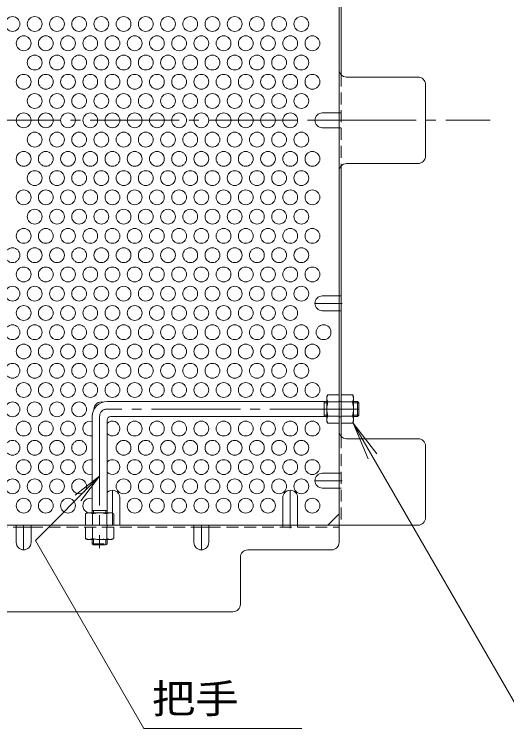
# Model space of a CAD drawing. Units: millimetres at full size, sheet at 1:4; details may follow other scales. Extents: x -837 to 1001, y -780 to 790.
# Drawn here: x 466.8 to 666.3, y 195.4 to 486 of the extents above; entities that cross this region are included whole.
import ezdxf
from ezdxf.enums import TextEntityAlignment as Align

# ---------------------------------------------------------------- set-up
doc = ezdxf.new("R2010")
doc.units = ezdxf.units.MM
doc.header["$LTSCALE"] = 4
for name, pattern in [('CHAIN1', [8, 5, -1, 1, -1]), ('CHAIN2', [12, 9, -1, 1, -1]), ('DASHED1', [1.8, 1.2, -0.6])]:
    doc.linetypes.add(name, pattern=pattern)
for name, color, linetype, lineweight in [('A-1_躯体', 3, 'Continuous', 9), ('A-5_文字', 7, 'Continuous', 9), ('A-6_寸法', 2, 'Continuous', 9), ('A-7_ハッチ', 2, 'Continuous', 9), ('A-8_記号', 2, 'Continuous', 9), ('A-9_ｸｳﾁｮｳｷ', 6, 'Continuous', 9)]:
    doc.layers.add(name, color=color, linetype=linetype, lineweight=lineweight)
doc.styles.add('ＭＳ ゴシック', font='')
doc.styles.get('ＭＳ ゴシック').set_extended_font_data('MS Gothic')

msp = doc.modelspace()

# ---------------------------------------------------------------- linework, layer by layer
at = {"layer": 'A-1_躯体'}
for p, q in [((593.393, 329.359), (504.393, 329.359)), ((592.393, 323.359), (592.393, 329.359)), ((592.393, 328.859), (593.393, 328.859)), ((605.893, 329.359), (604.193, 329.359)), ((604.193, 328.859), (606.393, 328.859)), ((605.893, 323.359), (605.893, 329.359)), ((605.893, 329.359), (606.393, 328.859)), ((606.393, 323.859), (606.393, 328.859)), ((498.393, 323.359), (498.393, 284.359)), ((593.393, 323.359), (505.893, 323.359)), ((592.393, 323.859), (593.393, 323.859)), ((604.193, 323.859), (606.393, 323.859)), ((605.893, 323.359), (604.193, 323.359)), ((605.893, 323.359), (606.393, 323.859)), ((504.393, 321.859), (504.393, 284.359)), ((498.393, 285.359), (504.393, 285.359)), ((498.893, 285.359), (498.893, 284.359)), ((503.893, 285.359), (503.893, 284.359))]:
    msp.add_line(p, q, dxfattribs=at)
at = {"layer": 'A-1_躯体', "linetype": 'CHAIN2'}
for p, q in [((606.393, 326.359), (504.393, 326.359)), ((501.393, 323.359), (501.393, 270.126))]:
    msp.add_line(p, q, dxfattribs=at)
at = {"layer": 'A-1_躯体', "linetype": 'DASHED1'}
for p, q in [((498.393, 271.859), (498.393, 273.559)), ((498.893, 273.559), (498.893, 271.359)), ((503.893, 273.559), (503.893, 271.359)), ((504.393, 271.859), (504.393, 273.559)), ((498.393, 271.859), (504.393, 271.859)), ((498.393, 271.859), (498.893, 271.359)), ((498.893, 271.359), (503.893, 271.359)), ((504.393, 271.859), (503.893, 271.359))]:
    msp.add_line(p, q, dxfattribs=at)
at = {"layer": 'A-1_躯体'}
for centre, radius in [((504.393, 323.359), 6), ((505.893, 321.859), 1.5)]:
    msp.add_arc(centre, radius, 90, 180, dxfattribs=at)
at = {"layer": 'A-1_躯体', "linetype": 'CHAIN2'}
msp.add_arc((504.393, 323.359), 3, 90, 180, dxfattribs=at)
at = {"layer": 'A-5_文字'}
for p, q in [((604.16, 320.609), (676.431, 195.429)), ((604.16, 320.609), (610.139, 306.172)), ((604.16, 320.609), (613.672, 308.212)), ((501.393, 299.174), (491.476, 291.565)), ((583.348, 197.044), (519.302, 197.044))]:
    msp.add_line(p, q, dxfattribs=at)
msp.add_lwpolyline([(519.302, 197.044), (475.365, 273.146), (501.393, 299.174), (493.784, 289.257)], dxfattribs=at)
at = {"layer": 'A-6_寸法'}
for centre in [(466.093, 482.133), (475.093, 482.133), (484.093, 482.133), (493.093, 482.133), (502.093, 482.133), (511.093, 482.133), (520.093, 482.133), (529.093, 482.133), (538.093, 482.133), (547.093, 482.133), (556.093, 482.133), (565.093, 482.133), (574.093, 482.133), (583.093, 482.133), (470.593, 474.339), (479.593, 474.339), (488.593, 474.339), (497.593, 474.339), (506.593, 474.339), (515.593, 474.339), (524.593, 474.339), (533.593, 474.339), (542.593, 474.339), (551.593, 474.339), (560.593, 474.339), (569.593, 474.339), (578.593, 474.339), (587.593, 474.339), (475.093, 466.545), (484.093, 466.545), (493.093, 466.545), (502.093, 466.545), (511.093, 466.545), (520.093, 466.545), (529.093, 466.545), (538.093, 466.545), (547.093, 466.545), (556.093, 466.545), (565.093, 466.545), (574.093, 466.545), (583.093, 466.545), (470.593, 458.751), (479.593, 458.751), (488.593, 458.751), (497.593, 458.751), (506.593, 458.751), (515.593, 458.751), (524.593, 458.751), (533.593, 458.751), (542.593, 458.751), (551.593, 458.751), (560.593, 458.751), (569.593, 458.751), (578.593, 458.751), (587.593, 458.751), (475.093, 450.956), (484.093, 450.956), (493.093, 450.956), (502.093, 450.956), (511.093, 450.956), (520.093, 450.956), (529.093, 450.956), (538.093, 450.956), (547.093, 450.956), (556.093, 450.956), (565.093, 450.956), (574.093, 450.956), (583.093, 450.956), (470.593, 443.162), (479.593, 443.162), (488.593, 443.162), (497.593, 443.162), (506.593, 443.162), (515.593, 443.162), (524.593, 443.162), (533.593, 443.162), (542.593, 443.162), (551.593, 443.162), (560.593, 443.162), (569.593, 443.162), (578.593, 443.162), (475.093, 435.368), (484.093, 435.368), (493.093, 435.368), (502.093, 435.368), (511.093, 435.368), (520.093, 435.368), (529.093, 435.368), (538.093, 435.368), (547.093, 435.368), (556.093, 435.368), (565.093, 435.368), (574.093, 435.368), (583.093, 435.368), (470.593, 427.574), (479.593, 427.574), (488.593, 427.574), (497.593, 427.574), (506.593, 427.574), (515.593, 427.574), (524.593, 427.574), (533.593, 427.574), (542.593, 427.574), (551.593, 427.574), (560.593, 427.574), (569.593, 427.574), (578.593, 427.574), (587.593, 427.574), (475.093, 419.779), (484.093, 419.779), (493.093, 419.779), (502.093, 419.779), (511.093, 419.779), (520.093, 419.779), (529.093, 419.779), (538.093, 419.779), (547.093, 419.779), (556.093, 419.779), (565.093, 419.779), (574.093, 419.779), (583.093, 419.779), (470.593, 411.985), (479.593, 411.985), (488.593, 411.985), (497.593, 411.985), (506.593, 411.985), (515.593, 411.985), (524.593, 411.985), (533.593, 411.985), (542.593, 411.985), (551.593, 411.985), (560.593, 411.985), (569.593, 411.985), (578.593, 411.985), (587.593, 411.985), (475.093, 404.191), (484.093, 404.191), (493.093, 404.191), (502.093, 404.191), (511.093, 404.191), (520.093, 404.191), (529.093, 404.191), (538.093, 404.191), (547.093, 404.191), (556.093, 404.191), (565.093, 404.191), (574.093, 404.191), (583.093, 404.191), (470.593, 396.397), (479.593, 396.397), (488.593, 396.397), (497.593, 396.397), (506.593, 396.397), (515.593, 396.397), (524.593, 396.397), (533.593, 396.397), (542.593, 396.397), (551.593, 396.397), (560.593, 396.397), (569.593, 396.397), (578.593, 396.397), (587.593, 396.397), (466.093, 388.603), (475.093, 388.603), (484.093, 388.603), (493.093, 388.603), (502.093, 388.603), (511.093, 388.603), (520.093, 388.603), (529.093, 388.603), (538.093, 388.603), (547.093, 388.603), (556.093, 388.603), (565.093, 388.603), (574.093, 388.603), (583.093, 388.603), (470.593, 380.808), (479.593, 380.808), (488.593, 380.808), (497.593, 380.808), (506.593, 380.808), (515.593, 380.808), (524.593, 380.808), (533.593, 380.808), (542.593, 380.808), (551.593, 380.808), (560.593, 380.808), (569.593, 380.808), (578.593, 380.808), (587.593, 380.808), (466.093, 373.014), (475.093, 373.014), (484.093, 373.014), (493.093, 373.014), (502.093, 373.014), (511.093, 373.014), (520.093, 373.014), (529.093, 373.014), (538.093, 373.014), (547.093, 373.014), (556.093, 373.014), (565.093, 373.014), (574.093, 373.014), (583.093, 373.014), (470.593, 365.22), (479.593, 365.22), (488.593, 365.22), (497.593, 365.22), (506.593, 365.22), (515.593, 365.22), (524.593, 365.22), (533.593, 365.22), (542.593, 365.22), (551.593, 365.22), (560.593, 365.22), (569.593, 365.22), (578.593, 365.22), (466.093, 357.426), (475.093, 357.426), (484.093, 357.426), (493.093, 357.426), (502.093, 357.426), (511.093, 357.426), (520.093, 357.426), (529.093, 357.426), (538.093, 357.426), (547.093, 357.426), (556.093, 357.426), (565.093, 357.426), (574.093, 357.426), (583.093, 357.426), (592.093, 357.426), (470.593, 349.631), (479.593, 349.631), (488.593, 349.631), (497.593, 349.631), (506.593, 349.631), (515.593, 349.631), (524.593, 349.631), (533.593, 349.631), (542.593, 349.631), (551.593, 349.631), (560.593, 349.631), (569.593, 349.631), (578.593, 349.631), (587.593, 349.631), (466.093, 341.837), (475.093, 341.837), (484.093, 341.837), (493.093, 341.837), (502.093, 341.837), (511.093, 341.837), (520.093, 341.837), (529.093, 341.837), (538.093, 341.837), (547.093, 341.837), (556.093, 341.837), (565.093, 341.837), (574.093, 341.837), (583.093, 341.837), (470.593, 334.043), (479.593, 334.043), (488.593, 334.043), (497.593, 334.043), (506.593, 334.043), (515.593, 334.043), (524.593, 334.043), (533.593, 334.043), (542.593, 334.043), (551.593, 334.043), (560.593, 334.043), (569.593, 334.043), (578.593, 334.043), (587.593, 334.043), (466.093, 326.249), (475.093, 326.249), (484.093, 326.249), (493.093, 326.249), (470.593, 318.454), (479.593, 318.454), (488.593, 318.454), (515.593, 318.454), (524.593, 318.454), (533.593, 318.454), (542.593, 318.454), (551.593, 318.454), (560.593, 318.454), (569.593, 318.454), (578.593, 318.454), (587.593, 318.454), (466.093, 310.66), (475.093, 310.66), (484.093, 310.66), (493.093, 310.66), (511.093, 310.66), (520.093, 310.66), (529.093, 310.66), (538.093, 310.66), (547.093, 310.66), (556.093, 310.66), (565.093, 310.66), (574.093, 310.66), (583.093, 310.66), (470.593, 302.866), (479.593, 302.866), (488.593, 302.866), (515.593, 302.866), (524.593, 302.866), (533.593, 302.866), (542.593, 302.866), (551.593, 302.866), (560.593, 302.866), (569.593, 302.866), (578.593, 302.866), (587.593, 302.866), (466.093, 295.072), (475.093, 295.072), (484.093, 295.072), (493.093, 295.072), (511.093, 295.072), (520.093, 295.072), (529.093, 295.072), (538.093, 295.072), (547.093, 295.072), (556.093, 295.072), (565.093, 295.072), (574.093, 295.072), (583.093, 295.072), (470.593, 287.278), (479.593, 287.278), (488.593, 287.278), (515.593, 287.278), (524.593, 287.278), (533.593, 287.278), (542.593, 287.278), (551.593, 287.278), (560.593, 287.278), (569.593, 287.278), (587.593, 287.278)]:
    msp.add_circle(centre, 3, dxfattribs=at)
for centre, start, end in [((502.093, 326.249), 75.58004, 181.44762), ((497.593, 318.454), 74.53399, 285.46601), ((506.593, 318.454), 222.83343, 137.16657), ((497.593, 302.866), 74.53399, 285.46601), ((506.593, 302.866), 222.83343, 137.16657), ((497.593, 287.278), 74.53399, 256.64902)]:
    msp.add_arc(centre, 3, start, end, dxfattribs=at)
at = {"layer": 'A-7_ハッチ'}
for p, q in [((598.393, 272.359), (598.393, 613.966)), ((599.193, 571.009), (599.193, 461.623)), ((630.397, 460.663), (601.393, 460.663)), ((633.397, 428.662), (633.397, 457.663)), ((599.193, 315.32), (599.193, 424.701)), ((601.393, 425.662), (630.397, 425.662)), ((630.397, 314.36), (601.393, 314.36)), ((633.397, 282.359), (633.397, 311.36)), ((593.781, 279.359), (598.393, 283.971)), ((238.79, 279.359), (630.397, 279.359)), ((473.593, 278.559), (467.593, 278.559)), ((545.593, 278.559), (539.593, 278.559)), ((561.392, 269.359), (595.393, 269.359)), ((558.392, 247.359), (558.392, 266.359)), ((313.794, 244.359), (555.392, 244.359))]:
    msp.add_line(p, q, dxfattribs=at)
at = {"layer": 'A-7_ハッチ', "linetype": 'DASHED1'}
for p, q in [((599.193, 461.623), (599.193, 424.701)), ((598.393, 446.162), (599.193, 446.162)), ((598.393, 440.162), (599.193, 440.162)), ((598.393, 372.117), (599.193, 372.117)), ((598.393, 366.117), (599.193, 366.117)), ((599.193, 329.359), (598.393, 329.359)), ((599.193, 323.159), (598.393, 323.159)), ((599.193, 315.32), (599.193, 279.354)), ((598.393, 300.352), (599.193, 300.352)), ((598.393, 294.352), (599.193, 294.352)), ((504.393, 279.359), (504.393, 278.559)), ((575.593, 279.359), (575.593, 278.559)), ((581.593, 279.359), (581.593, 278.559)), ((401.593, 278.559), (467.593, 278.559)), ((473.593, 278.559), (539.593, 278.559)), ((545.593, 278.559), (598.393, 278.559))]:
    msp.add_line(p, q, dxfattribs=at)
at = {"layer": 'A-7_ハッチ', "linetype": 'CHAIN2'}
msp.add_line((209.593, 443.162), (659.593, 443.162), dxfattribs=at)
at = {"layer": 'A-7_ハッチ'}
for centre, start, end in [((601.393, 463.663), 180, 270), ((630.397, 457.663), 0, 90), ((630.397, 428.662), 270, 0), ((601.393, 422.662), 90, 180), ((601.393, 317.36), 180, 270), ((630.397, 311.36), 0, 90), ((630.397, 282.359), 270, 0), ((595.393, 272.359), 270, 0), ((561.392, 266.359), 90, 180), ((555.392, 247.359), 270, 0)]:
    msp.add_arc(centre, 3, start, end, dxfattribs=at)
at = {"layer": 'A-8_記号'}
for p, q in [((591.593, 446.162), (598.393, 446.162)), ((591.593, 440.162), (598.393, 440.162)), ((591.593, 372.117), (598.393, 372.117)), ((591.593, 366.117), (598.393, 366.117)), ((591.593, 300.352), (598.393, 300.352)), ((591.593, 294.352), (598.393, 294.352)), ((509.593, 290.509), (509.593, 279.359)), ((575.593, 290.509), (575.593, 279.359)), ((581.593, 290.509), (581.593, 279.359)), ((467.593, 272.359), (467.593, 279.359)), ((473.593, 272.359), (473.593, 279.359)), ((539.593, 272.359), (539.593, 279.359)), ((545.593, 272.359), (545.593, 279.359))]:
    msp.add_line(p, q, dxfattribs=at)
at = {"layer": 'A-8_記号', "linetype": 'CHAIN1'}
for p, q in [((601.101, 443.162), (588.593, 443.162)), ((599.593, 369.117), (588.593, 369.117)), ((599.593, 297.352), (588.593, 297.352)), ((506.593, 279.359), (506.593, 293.509)), ((578.593, 278.159), (578.593, 293.509)), ((470.593, 279.359), (470.593, 269.359)), ((542.593, 279.359), (542.593, 269.359))]:
    msp.add_line(p, q, dxfattribs=at)
at = {"layer": 'A-8_記号'}
for centre, start, end in [((591.593, 443.162), 90, 270), ((591.593, 369.117), 90, 270), ((591.593, 297.352), 90, 270), ((506.593, 290.509), 0, 137.16657), ((578.593, 290.509), 0, 180), ((470.593, 272.359), 180, 0), ((542.593, 272.359), 180, 0)]:
    msp.add_arc(centre, 3, start, end, dxfattribs=at)
at = {"layer": 'A-9_ｸｳﾁｮｳｷ', "color": 2}
for p, q in [((593.393, 331.359), (593.826, 332.109)), ((593.393, 321.359), (593.393, 331.359)), ((598.393, 332.109), (593.826, 332.109)), ((598.393, 320.609), (598.393, 332.109)), ((599.193, 320.609), (599.193, 332.109)), ((599.193, 332.109), (603.76, 332.109)), ((604.193, 331.359), (603.76, 332.109)), ((604.193, 321.359), (604.193, 331.359)), ((593.826, 329.222), (598.393, 329.222)), ((603.76, 329.222), (599.193, 329.222)), ((593.826, 323.495), (598.393, 323.495)), ((603.76, 323.495), (599.193, 323.495)), ((593.393, 321.359), (593.826, 320.609)), ((598.393, 320.609), (593.826, 320.609)), ((599.193, 320.609), (603.76, 320.609)), ((604.193, 321.359), (603.76, 320.609)), ((496.393, 284.359), (495.643, 283.926)), ((495.643, 279.359), (495.643, 283.926)), ((496.393, 284.359), (506.393, 284.359)), ((498.53, 283.926), (498.53, 279.359)), ((504.256, 283.926), (504.256, 279.359)), ((506.393, 284.359), (507.143, 283.926)), ((507.143, 279.359), (507.143, 283.926)), ((495.643, 279.359), (507.143, 279.359))]:
    msp.add_line(p, q, dxfattribs=at)
at = {"layer": 'A-9_ｸｳﾁｮｳｷ', "color": 2, "linetype": 'DASHED1'}
for p, q in [((507.143, 278.559), (495.643, 278.559)), ((495.643, 278.559), (495.643, 273.992)), ((498.53, 273.992), (498.53, 278.559)), ((504.256, 273.992), (504.256, 278.559)), ((507.143, 278.559), (507.143, 273.992)), ((496.393, 273.559), (495.643, 273.992)), ((506.393, 273.559), (496.393, 273.559)), ((506.393, 273.559), (507.143, 273.992))]:
    msp.add_line(p, q, dxfattribs=at)
at = {"layer": 'A-9_ｸｳﾁｮｳｷ', "color": 2}
for centre, radius, start, end in [((596.675, 330.464), 3.29, 149.99998, 176.07924), ((600.911, 330.464), 3.29, 3.92076, 30.00002), ((596.128, 330.699), 2.735, 180.2103, 212.68507), ((603.076, 326.359), 9.683, 162.79973, 197.20026), ((601.458, 330.699), 2.735, 327.31493, 359.7897), ((594.511, 326.359), 9.683, 342.79974, 17.20027), ((596.128, 322.019), 2.735, 147.31491, 179.78969), ((601.458, 322.019), 2.735, 0.21031, 32.68509), ((596.675, 322.253), 3.29, 183.92075, 210), ((600.911, 322.253), 3.29, 330, 356.07925), ((497.288, 281.077), 3.29, 93.92075, 120), ((497.053, 281.624), 2.735, 57.31491, 89.78969), ((501.393, 274.676), 9.683, 72.79973, 107.20026), ((505.733, 281.624), 2.735, 90.2103, 122.68507), ((505.498, 281.077), 3.29, 59.99998, 86.07924)]:
    msp.add_arc(centre, radius, start, end, dxfattribs=at)
at = {"layer": 'A-9_ｸｳﾁｮｳｷ', "color": 2, "linetype": 'DASHED1'}
for centre, radius, start, end in [((497.288, 276.841), 3.29, 239.99998, 266.07924), ((497.053, 276.293), 2.735, 270.2103, 302.68507), ((501.393, 283.241), 9.683, 252.79973, 287.20026), ((505.733, 276.293), 2.735, 237.31491, 269.78969), ((505.498, 276.841), 3.29, 273.92075, 300)]:
    msp.add_arc(centre, radius, start, end, dxfattribs=at)

# ---------------------------------------------------------------- texts
at = {"layer": 'A-5_文字', "color": 2, "style": 'ＭＳ ゴシック', "width": 1.1}
msp.add_text('把手', height=11.73, dxfattribs=at).set_placement((522.552, 199.778), align=Align.BOTTOM_LEFT)

doc.saveas('drawing.dxf')
